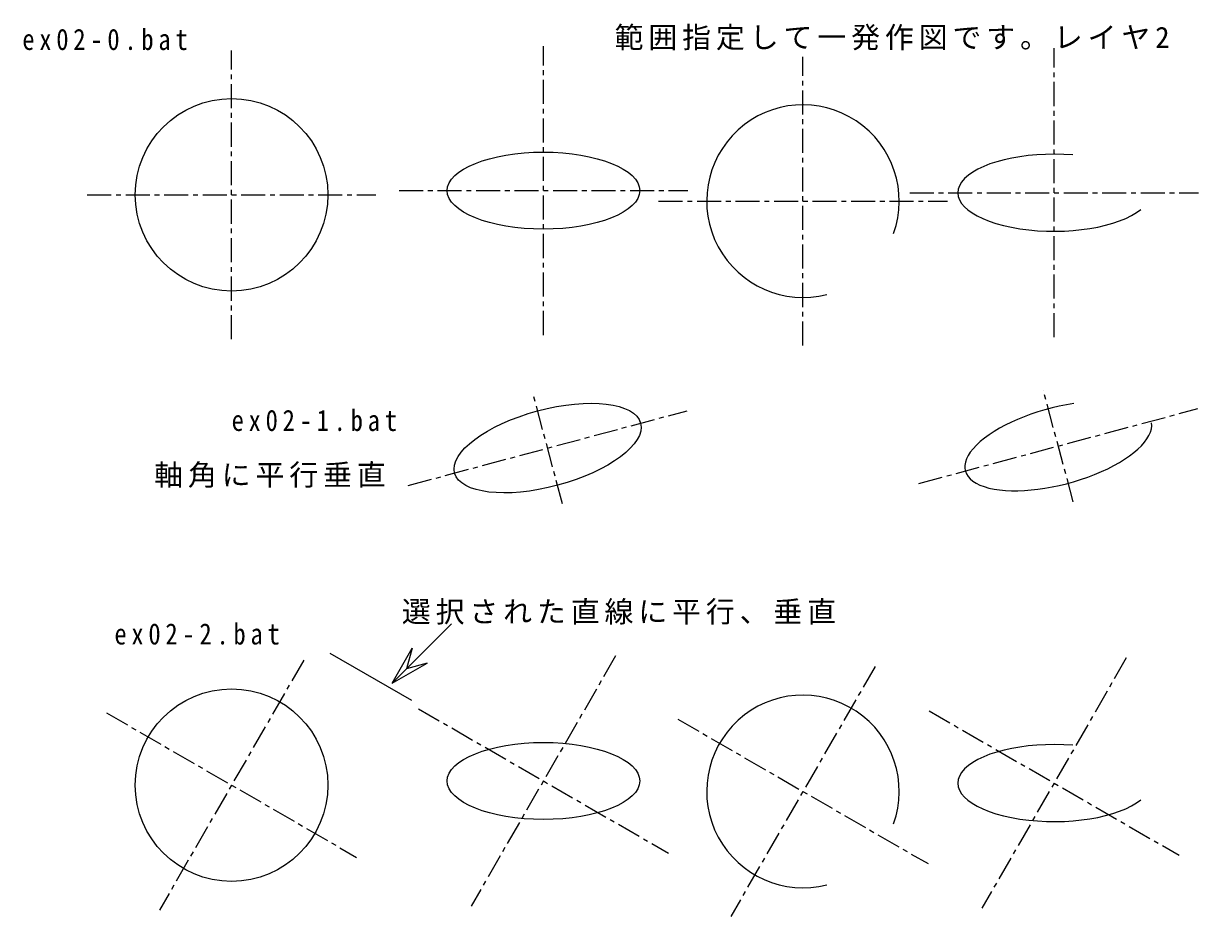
# Model space of a CAD drawing. Units: millimetres, scale not verified. Extents: x -2129 to 1533, y -1420 to 1362.
import ezdxf

# ---------------------------------------------------------------- set-up
doc = ezdxf.new("R2010")
doc.units = ezdxf.units.MM
doc.header["$LTSCALE"] = 15
doc.linetypes.add('CHAIN1', pattern=[8, 5, -1, 1, -1])
doc.layers.add('0-0_元図', color=2, linetype='CHAIN1')
doc.layers.add('0-1_通り芯', color=7, linetype='CHAIN1')
doc.styles.add('ＭＳ 明朝', font='')
doc.styles.get('ＭＳ 明朝').set_extended_font_data('MS Mincho')

msp = doc.modelspace()

# ---------------------------------------------------------------- linework, layer by layer
at = {"layer": '0-0_元図'}
for p, q in [((-508.77, 391.43), (-508.77, 1291.43)), ((1082.77, 384.9), (1082.77, 1284.9)), ((-1480.65, 378.38), (-1480.65, 1278.38)), ((300.04, 358.81), (300.04, 1258.81)), ((-1930.65, 828.38), (-1030.65, 828.38)), ((-958.77, 841.43), (-58.77, 841.43)), ((-149.96, 808.81), (750.04, 808.81)), ((632.77, 834.9), (1532.77, 834.9)), ((-1255.65, -621.31), (-1705.65, -1400.73)), ((-283.77, -608.26), (-733.77, -1387.68)), ((1307.77, -614.78), (857.77, -1394.21)), ((525.04, -640.87), (75.04, -1420.3)), ((-1870.36, -786.02), (-1090.94, -1236.02)), ((-898.48, -772.97), (-119.06, -1222.97)), ((-89.67, -805.59), (689.76, -1255.59)), ((693.06, -779.49), (1472.48, -1229.49))]:
    msp.add_line(p, q, dxfattribs=at)
at = {"layer": '0-0_元図', "color": 7, "linetype": 'Continuous'}
for p, q in [((-980.39, -693.63), (-917.39, -584.51)), ((-917.39, -584.51), (-935.84, -649.08)), ((-1174.08, -600.09), (-920.2, -746.67)), ((-871.27, -630.63), (-935.84, -649.08))]:
    msp.add_line(p, q, dxfattribs=at)
msp.add_lwpolyline([(-794.77, -508.01), (-980.39, -693.63), (-871.27, -630.63)], dxfattribs=at)
for centre in [(-1480.65, 828.38), (-1480.65, -1011.02)]:
    msp.add_circle(centre, 300, dxfattribs=at)
for centre in [(300.04, 808.81), (300.04, -1030.59)]:
    msp.add_arc(centre, 300, 340.34618, 284.34933, dxfattribs=at)
for centre in [(-508.77, 841.43), (-508.77, -997.97)]:
    msp.add_ellipse(centre, major_axis=(300, 0), ratio=0.4, dxfattribs=at)
for centre in [(1082.77, 834.9), (1082.77, -1004.49)]:
    msp.add_ellipse(centre, major_axis=(300, 0), ratio=0.4, start_param=1.3734008, end_param=5.8367034, dxfattribs=at)
at = {"layer": '0-1_通り芯', "color": 2}
for p, q in [((-449.14, -134.73), (-542.31, 213)), ((1142.4, -128.21), (1049.23, 219.53)), ((-930.39, -77.33), (-61.06, 155.6)), ((661.15, -70.81), (1530.48, 162.13))]:
    msp.add_line(p, q, dxfattribs=at)
at = {"layer": '0-1_通り芯', "linetype": 'Continuous'}
msp.add_ellipse((-495.72, 39.14), major_axis=(289.78, 77.65), ratio=0.4, dxfattribs=at)
msp.add_ellipse((1095.81, 45.66), major_axis=(289.78, 77.65), ratio=0.4, start_param=1.2955367, end_param=6.2411543, dxfattribs=at)

# ---------------------------------------------------------------- texts
at = {"layer": '0-0_元図', "color": 7, "insert": (-287, 1278.45), "char_height": 65.98, "attachment_point": 7, "style": 'ＭＳ 明朝'}
msp.add_mtext('\\T1.17;範囲指定して一発作図です。レイヤ2', dxfattribs=at)
at = {"layer": '0-1_通り芯', "char_height": 65.98, "attachment_point": 7, "style": 'ＭＳ 明朝'}
for s, insert in [('\\T1.39;\\W0.85;ex02-0.bat', (-2132.92, 1278.45)), ('\\T1.39;\\W0.85;ex02-1.bat', (-1480.65, 91.32)), ('\\T1.17;軸角に平行垂直', (-1721.99, -84.8)), ('\\T1.17;選択された直線に平行、垂直', (-950.14, -510.94)), ('\\T1.39;\\W0.85;ex02-2.bat', (-1845.92, -574))]:
    msp.add_mtext(s, dxfattribs=dict(at, insert=insert))

doc.saveas('drawing.dxf')
